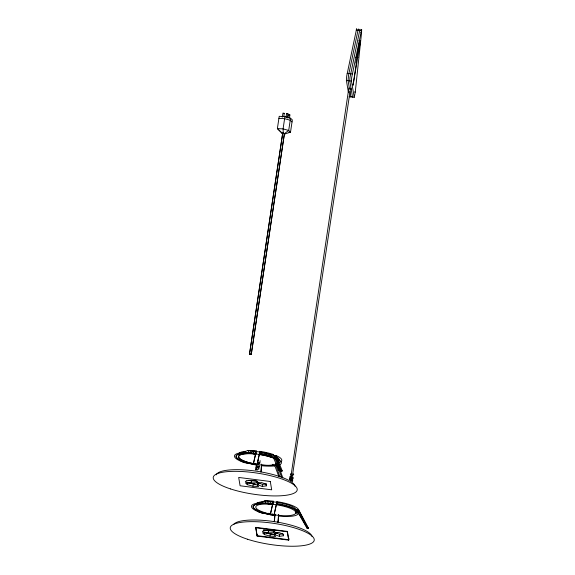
<?xml version="1.0" encoding="UTF-8"?>
<svg xmlns="http://www.w3.org/2000/svg" width="575" height="575" viewBox="0 0 575 575"><rect width="100%" height="100%" fill="white"/><g stroke="black" fill="none" stroke-linecap="round" stroke-linejoin="round"><path stroke-width="0.86" d="M290.993 475.812L348.874 87.917M350.563 88.133L292.387 476.071M292.043 479.723L292.768 480.456L292.359 480.837M356.665 30.209L356.615 28.764L346.696 76.058L346.38 80.349L348.436 92.553M290.274 478.041L292.258 478.113L293.056 478.688L290.174 478.666L289.635 479.406M260.928 471.974L261.409 465.031A20.254 5.103 8.5 0 0 272.873 465.189L274.879 465.894L278.789 476.395M274.239 521.812L274.843 514.079M277.948 522.294L278.566 514.445M257.471 470.048L257.593 468.826M261.057 471.744L261.661 465.649M274.368 521.59L275.087 514.273M278.077 522.071L278.796 514.754M361.582 32.552L361.661 29.397L351.627 77.812L351.447 80.996L354.25 97.398L355.228 92.338L361.582 32.552L360.848 32.459M282.246 117.221L282.979 113.067L284.28 113.333L283.791 116.639M284.905 116.646L283.08 128.908L283.267 133.177L284.97 133.925L290.504 132.164L292.337 119.902L290.533 118.184L284.905 116.646L279.213 116.315L277.38 128.57L282.375 133.501L277.38 128.57L283.08 128.908L288.7 130.446L290.504 132.164L288.873 132.063M249.507 354.143L282.684 133.299L249.5 354.178L250.139 354.056M286.091 116.854L286.58 113.577L287.917 113.692L287.392 117.904M284.431 133.594L251.225 354.567L284.438 133.616L284.093 133.723M287.996 117.947L288.485 114.669L289.261 114.619L289.908 114.892L289.419 118.177M290.533 118.184L288.7 130.446L284.553 133.529M248.292 452.992L248.659 450.541L256.299 451.526L255.868 453.991L248.292 452.992A20.254 5.103 8.5 0 0 243.146 452.511A24.653 6.217 8.5 0 0 244.835 462.702A20.254 5.103 8.5 0 0 250.068 463.551L256.759 464.348M239.667 452.949A20.254 5.103 8.5 0 1 249.967 453.229L250.333 450.778M249.967 453.229L251.634 453.423L252.001 450.973M247.307 484.668L245.511 482.95L251.21 483.28L256.831 484.818L258.635 486.536L252.935 486.206L247.307 484.668L247.617 482.626L255.681 484.301M256.536 464.312L251.742 463.745L251.857 462.976M256.709 464.399L253.482 463.91A20.254 5.103 8.5 0 1 236.009 456.579A20.254 5.103 8.5 0 1 251.735 453.51L253.395 453.668L253.762 451.217M251.634 453.423L255.142 453.876L255.508 451.425M251.153 482.957L256.493 482.827L257.787 481.505L251.951 480.362L246.603 480.492L245.317 481.814L251.153 482.957L251.455 480.916L255.911 480.808M255.163 464.183L255.278 463.414M252.935 486.206L253.237 484.164M257.823 463.759L257.816 465.225M259.641 454.473L259.9 451.339A22.849 5.757 8.5 0 1 273.556 454.573L279.615 469.948A34.91 8.797 8.5 0 1 282.268 470.982L276.223 455.608L274.376 455.824L274.009 458.275A20.254 5.103 8.5 0 1 275.26 464.787L277.272 465.498L281.563 477.049M256.493 482.827L256.802 480.786M266.505 484.517L266.304 485.875L262.272 486.45L257.859 484.797L258.168 482.748L262.574 484.409L266.613 483.834M261.417 464.988L261.546 464.118M262.272 486.45L262.574 484.409M288.952 538.538L288.715 540.141L257.111 536.087L257.348 534.477M271.342 457.233L271.709 454.782L273.556 454.573M265.312 503.319L265.679 500.861L273.319 501.846L272.888 504.318L265.312 503.319A20.254 5.103 8.5 0 0 260.166 502.83A24.653 6.217 8.5 0 0 261.855 513.022A20.254 5.103 8.5 0 0 267.095 513.87L274.728 514.826L268.762 514.064A20.254 5.103 8.5 0 1 258.06 511.642M256.687 503.269A20.254 5.103 8.5 0 1 266.987 503.549L267.353 501.098M272.881 465.146L273.01 464.277M266.987 503.549L268.654 503.743L269.021 501.292M264.392 534.57L262.588 532.852L268.288 533.183L273.916 534.721L275.713 536.439L270.02 536.108L264.392 534.57L264.701 532.529M275.267 464.744L275.396 463.881M268.762 514.064L268.899 513.144M273.556 514.639L270.502 514.23A20.254 5.103 8.5 0 1 253.029 506.906A20.254 5.103 8.5 0 1 268.755 503.837L270.415 503.988L270.782 501.537M272.952 504.304L272.09 504.239L272.528 501.745M268.238 532.867L273.578 532.73L274.864 531.408L269.035 530.265L263.688 530.394L262.401 531.717L268.238 532.867L268.539 530.818L272.996 530.711M272.183 514.503L272.298 513.741M270.02 536.108L270.322 534.067L265.499 532.745M273.578 532.73L273.887 530.689M283.59 534.419L283.389 535.785L279.357 536.353L274.943 534.7L275.252 532.658L279.658 534.312L282.886 533.852M279.357 536.353L279.658 534.312M295.651 511.858L296.017 509.4L298.633 509.738L308.143 527.627A34.91 8.797 8.5 0 1 308.322 528.605L307.172 528.461L298.447 513.216L295.838 512.878A20.254 5.103 8.5 0 1 265.089 512.727A20.254 5.103 8.5 0 1 266.505 504.002A20.254 5.103 8.5 0 1 295.838 512.878M295.845 512.835L296.211 510.384L298.827 510.722L308.322 528.605M289.944 476.517C298.899 479.6 285.056 478.529 291.683 477.286M360.518 40.875L353.057 85.258L356.342 63.042L355.896 63.02L359.634 40.832L360.518 40.875L358.829 40.66M284.258 113.404L283.856 113.462M288.003 113.814L286.58 113.598M282.268 470.982L281.441 471.076A33.738 8.503 8.5 0 0 278.796 470.041L273.183 457.067A22.842 5.757 8.5 0 0 259.526 453.84L256.975 464.852A33.738 8.503 8.5 0 0 253.266 464.384L256.191 450.872A22.849 5.757 8.5 0 0 247.832 450.441L243.146 452.511M256.975 464.852L259.9 451.339M307.172 528.461A33.738 8.503 8.5 0 0 306.985 527.476L298.252 512.232A22.842 5.757 8.5 0 0 276.546 504.16L273.995 515.171A33.738 8.503 8.5 0 0 270.286 514.704L273.211 501.192A22.849 5.757 8.5 0 0 264.852 500.76L260.166 502.83M273.995 515.171L276.92 501.666A22.849 5.757 8.5 0 1 298.633 509.738M253.266 464.384L255.818 453.373A22.842 5.757 8.5 0 0 236.224 456.442A22.842 5.757 8.5 0 0 256.155 464.959M270.286 514.704L272.838 503.693A22.842 5.757 8.5 0 0 253.266 506.978A22.842 5.757 8.5 0 0 274.836 515.545M351.152 96.248L350.872 96.959L349.895 91.403M256.939 466.224L258.894 466.404L258.836 465.757M258.441 467.568C261.805 465.879 253.295 466.037 256.515 468.445M291.777 477.667L293.2 477.25M349.392 96.305L349.162 96.737L354.178 97.247M352.734 96.859L352.561 97.175L349.765 80.859L349.938 77.589L359.972 29.181L360.065 29.62M256.752 467.202L258.764 467.439L258.52 466.72M258.757 460.769L258.678 460.877M290.914 475.705L292.603 475.942M292.445 477.214L291.654 477.286M260.116 462.156L258.692 462.372M289.893 114.928L289.484 115M260.188 461.265L260.202 460.697M293.545 475.065L293.25 474.504M292.567 481.354L292.56 480.916M256.321 465.743L256.091 466.404L256.745 467.073M258.793 468.589C260.698 466.943 253.712 467.116 256.443 469.121M255.738 469.811L256.63 469.523M291.281 478.939C295.27 480.671 289.06 479.564 290.857 480.118M289.707 479.428L292.294 479.435L291.446 479.169L290.303 479.306L292.043 479.687M258.736 469.588L258.779 468.718M290.526 474.389L291.065 474.246M291.712 477.739C294.644 478.163 287.241 477.588 290.612 479.313C292.416 480.312 294.019 478.688 291.273 478.846M246.459 462.163L244.835 462.702M263.479 512.483L261.855 513.022M283.087 133.242L282.598 133.256L283.633 133.263M256.601 468.524L255.623 469.171L256.112 470.041M293.293 474.576L293.71 474.202L293.243 473.836M291.123 473.628L290.346 474.346M291.115 476.661L289.865 477.128L290.612 478.019M273.183 457.067L271.335 457.283A20.254 5.103 8.5 0 0 259.641 454.516L259.526 453.84M274.002 458.318L275.842 458.103L281.441 471.076M278.796 470.041L279.615 469.948M286.163 117.587L286.609 117.587M258.477 466.526L259.361 466.44L259.411 465.786M291.087 476.725L290.44 476.56M249.909 354.02L250.7 354.092M278.904 118.357L284.603 118.687L290.231 120.225L292.028 121.943M281.966 133.105L283.267 133.177M283.662 133.853L284.97 133.925M270.322 534.067L273.578 534.254M291.137 480.412L292.114 480.283L291.115 480.19M291.058 480.492L292.474 480.844M259.095 462.631C259.555 462.372 259.454 463.759 258.772 463.22M291.748 480.851L291.094 480.75M250.103 354.488L250.65 354.574M258.994 463.472L259.986 463.026L259.016 462.408M268.654 503.743L272.169 504.196M247.832 450.441L248.659 450.541M264.852 500.76L265.679 500.861M258.793 462.185L259.332 462.171M257.312 464.478L257.708 464.528L257.341 464.449M356.191 29.979L361.258 30.626M355.81 57.292L357.945 57.529M347.142 73.334L352.209 73.981M346.387 80.428L351.454 81.075M349.406 88.507L351.095 88.722M349.478 88.953L351.167 89.168M354.416 91.971L355.257 92.079M255.142 453.876L255.932 453.977M295.643 511.901L298.252 512.232M306.985 527.476L308.143 527.627M258.736 463.407L259.548 463.601M253.395 453.668L254.783 453.891M270.415 503.988L271.803 504.21M283.554 133.285L283.842 133.343M250.614 354.114L251.297 354.293M248.961 480.427L251.455 480.916M263.537 529.834L268.539 530.818M288.923 114.921L288.485 114.705M283.942 133.378L284.194 133.479M251.038 354.222L251.419 354.394M256.903 466.052L256.414 465.7M257.14 482.777L258.34 483.92M282.828 478.012L277.646 463.004M275.468 464.018L279.917 476.883M349.442 88.73L348.062 80.471L348.5 75.44L358.283 28.966L358.376 29.677M288.715 540.141L287.313 531.81L255.702 527.757L257.111 536.087M283.389 535.785L283.108 534.11L278.695 532.457L274.663 533.032L274.943 534.7M276.92 501.666L276.661 504.793L276.546 504.16M273.211 501.192L273.319 501.846M272.838 503.693L272.952 504.368M276.956 532.738L277.006 533.039A34.91 8.797 8.5 0 1 276.381 532.967M266.304 485.875L266.024 484.207L261.618 482.554L257.578 483.122L257.859 484.797M256.191 450.872L256.299 451.526M255.818 453.373L255.932 454.042A20.254 5.103 8.5 0 0 238.747 456.751A20.254 5.103 8.5 0 0 255.968 464.262M233.644 524.479A39.883 10.055 8.5 0 1 274.713 521.697A39.883 10.055 8.5 0 1 312.024 536.511M298.447 513.216A22.842 5.757 8.5 0 1 278.544 516.034M298.827 510.722A22.849 5.757 8.5 0 1 295.449 513.13M270.236 514.395A34.91 8.797 8.5 0 1 273.944 514.869M267.986 501.522A20.254 5.103 8.5 0 1 288.966 505.188A20.254 5.103 8.5 0 1 295.679 511.297M256.687 503.456A20.254 5.103 8.5 0 1 264.478 501.551M296.032 511.577A20.254 5.103 8.5 0 1 295.622 512.368M276.855 503.535A20.254 5.103 8.5 0 1 295.838 510.6M252.468 451.231A20.254 5.103 8.5 0 1 273.075 455.371A20.254 5.103 8.5 0 1 277.775 461.344M238.984 453.524A20.254 5.103 8.5 0 1 245.525 451.296M216.272 474.828A39.883 10.055 8.5 0 1 256.285 471.169A39.883 10.055 8.5 0 1 295.004 486.184M275.842 458.103A22.842 5.757 8.5 0 1 277.272 465.498M274.879 465.894A22.842 5.757 8.5 0 1 261.524 465.707M251.742 463.745A20.254 5.103 8.5 0 1 241.04 461.323M276.223 455.608A22.849 5.757 8.5 0 1 278.566 462.774M253.216 464.075A34.91 8.797 8.5 0 1 256.924 464.55M274.376 455.824A20.254 5.103 8.5 0 1 277.984 461.459M260.008 452.022A20.254 5.103 8.5 0 1 271.709 454.782M274.196 457.017A20.254 5.103 8.5 0 1 278.077 462.487M259.835 453.215A20.254 5.103 8.5 0 1 271.529 455.975M256.464 469.322L256.464 469.322M270.293 481.491L238.682 477.444L240.084 485.774L271.695 489.821L270.293 481.491M287.371 531.401L255.767 527.347L257.169 535.677L288.772 539.731L287.371 531.401M247.595 539.257A42.442 10.695 8.5 0 0 314.029 540.91A42.442 10.695 8.5 0 0 255.127 521.69A42.442 10.695 8.5 0 0 247.595 539.257M247.667 462.3A20.254 5.103 8.5 0 0 278.487 462.494A20.254 5.103 8.5 0 0 249.248 453.596A20.254 5.103 8.5 0 0 247.667 462.3M230.575 488.937A42.442 10.695 8.5 0 0 297.009 490.59A42.442 10.695 8.5 0 0 238.107 471.371A42.442 10.695 8.5 0 0 230.575 488.937"/></g></svg>
